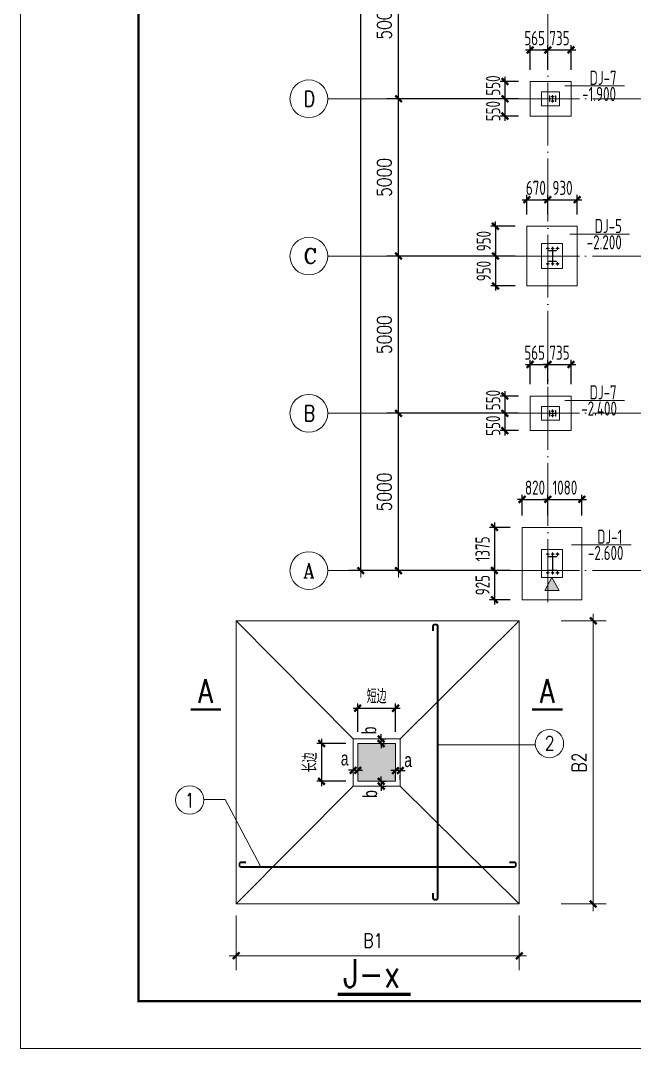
# Model space of a CAD drawing. Header units: millimetres. Extents: x 19781 to 898973, y -947928 to -267362.
# Drawn here: x 19977 to 39493, y -384690 to -352009 of the extents above; entities that cross this region are included whole.
import ezdxf
from ezdxf.enums import TextEntityAlignment as Align

# ---------------------------------------------------------------- set-up
doc = ezdxf.new("R2010")
doc.units = ezdxf.units.MM
doc.header["$LTSCALE"] = 100
doc.header["$PDSIZE"] = -5
doc.linetypes.add('CENTERX2', pattern=[101.599999, 63.5, -12.7, 12.7, -12.7])
doc.linetypes.add('DOTE', pattern=[2.42, 2, -0.2, 0.02, -0.2])
doc.layers.get('0').update_dxf_attribs({"lineweight": 18})
doc.layers.get('Defpoints').update_dxf_attribs({"lineweight": 18})
for name, color, linetype, lineweight in [('10', 7, 'Continuous', 18), ('1000', 2, 'Continuous', 18), ('11000', 4, 'Continuous', 18), ('52', 2, 'Continuous', 18), ('AXIS', 3, 'Continuous', 18), ('AXIS_TEXT', 7, 'Continuous', 18), ('BORDER', 7, 'Continuous', 18), ('COLUMN', 9, 'Continuous', 18), ('DIM', 3, 'Continuous', 18), ('DOTE', 1, 'DOTE', 18), ('JC', 7, 'Continuous', 18), ('PUB_DIM', 3, 'Continuous', 18), ('PUB_HATCH', 8, 'Continuous', 18), ('PUB_TEXT', 7, 'Continuous', 18), ('数字', 3, 'Continuous', 20), ('轴线', 1, 'CENTERX2', 13), ('钢柱', 4, 'Continuous', 20)]:
    doc.layers.add(name, color=color, linetype=linetype, lineweight=lineweight)
doc.styles.add('_HZTXT', font='txt.shx', dxfattribs={"width": 0.7, "bigfont": 'hztxt.shx'})
doc.styles.add('_TCH_AXIS', font='complex.shx', dxfattribs={"bigfont": 'gbcbig.shx'})
doc.styles.add('COMPLEX', font='complex.shx', dxfattribs={"bigfont": 'gbcbig.shx'})
doc.styles.add('dim_font', font='simplex.shx', dxfattribs={"width": 0.8, "bigfont": 'gbcbig.shx'})
doc.styles.add('TSSD_REIN', font='tssdeng.shx', dxfattribs={"width": 0.7, "bigfont": 'hztxt.shx'})
doc.dimstyles.new('DIMN150', dxfattribs={"dimscale": 1.5, "dimtxt": 300, "dimasz": 1, "dimexe": 250, "dimexo": 300, "dimgap": 150, "dimtad": 1, "dimdec": 0, "dimzin": 0, "dimdsep": 46, "dimtxsty": 'dim_font', "dimblk": '_CAXARROW', "dimcen": 0.09, "dimdle": 2, "dimclrt": 7, "dimadec": 0, "dimazin": 0, "dimtfac": 1, "dimtdec": 0, "dimtix": 1, "dimtmove": 2, "dimatfit": 3, "dimfxl": 1, "dimtolj": 1, "dimtzin": 0, "dimarcsym": 0})
doc.dimstyles.new('TSSD_100_100', dxfattribs={"dimtxt": 300, "dimasz": 100, "dimexe": 100, "dimexo": 250, "dimgap": 100, "dimtad": 1, "dimdec": 0, "dimzin": 0, "dimdsep": 46, "dimtxsty": 'TSSD_REIN', "dimblk": 'ARCHTICK', "dimcen": 0, "dimdle": 100, "dimclrt": 7, "dimadec": 0, "dimazin": 0, "dimtfac": 1, "dimtdec": 0, "dimtix": 1, "dimtmove": 2, "dimatfit": 3, "dimfxl": 1, "dimtolj": 1, "dimtzin": 0, "dimarcsym": 0})
pattern_1 = [(45, (0, 0), (-7.0710678, 7.0710678), []), (45, (0, 2.5), (-7.0710678, 7.0710678), [])]
pattern_2 = [(315, (0, 0), (7.0710678, 7.0710678), []), (315, (0, -2.5), (7.0710678, 7.0710678), [])]

# ---------------------------------------------------------------- blocks, each defined once
blk = doc.blocks.new('_AXISO')
blk.add_circle((0, 0), 0.5)
at = {"layer": 'AXIS_TEXT', "style": 'COMPLEX', "width": 1.04167}
blk.add_attdef('A', (-0.25, -0.28), '', height=0.56, dxfattribs=at)
blk = doc.blocks.new('_DIMX')
blk.add_line((-150, 0), (150, 0))
blk.add_lwpolyline([(-70, -70, 50, 50, 0), (70, 70, 50, 50, 0)], format="xyseb")
blk = doc.blocks.new('*X1424')
at = {"layer": 'AXIS', "color": 0, "lineweight": -2, "transparency": 16777216}
for p, q in [((34992, -329497), (30417, -329497)), ((30792, -369495), (30792, -329498)), ((34992, -369497), (30417, -369497))]:
    blk.add_line(p, q, dxfattribs=at)
at = {"layer": 'AXIS', "color": 0, "lineweight": -2, "transparency": 16777216, "xscale": 1.5, "yscale": 1.5, "zscale": 1.5}
for p, rotation in [((30792, -329497), 90), ((30792, -369497), 270)]:
    blk.add_blockref('_DIMX', p, dxfattribs=dict(at, rotation=rotation))
at = {"layer": 'AXIS', "color": 7, "transparency": 16777216, "insert": (30342, -349497), "char_height": 450, "width": 4834.29, "attachment_point": 5, "rotation": 90, "style": 'dim_font'}
blk.add_mtext('40000', dxfattribs=at)
blk = doc.blocks.new('_CAXARROW')
blk.add_hatch(color=0).paths.add_polyline_path([(0, 0), (-1, 0.125), (-1, -0.125)], flags=0)
blk = doc.blocks.new('*X1429')
at = {"layer": 'AXIS', "color": 0, "lineweight": -2, "transparency": 16777216}
for p, q in [((35292, -349497), (31617, -349497)), ((31992, -354495), (31992, -349498)), ((35292, -354497), (31617, -354497))]:
    blk.add_line(p, q, dxfattribs=at)
at = {"layer": 'AXIS', "color": 0, "lineweight": -2, "transparency": 16777216, "xscale": 1.5, "yscale": 1.5, "zscale": 1.5}
for p, rotation in [((31992, -349497), 90), ((31992, -354497), 270)]:
    blk.add_blockref('_DIMX', p, dxfattribs=dict(at, rotation=rotation))
at = {"layer": 'AXIS', "color": 7, "transparency": 16777216, "insert": (31542, -351997), "char_height": 450, "width": 3805.71, "attachment_point": 5, "rotation": 90, "style": 'dim_font'}
blk.add_mtext('5000', dxfattribs=at)
blk = doc.blocks.new('*X1430')
at = {"layer": 'AXIS', "color": 0, "lineweight": -2, "transparency": 16777216}
for p, q in [((35292, -354497), (31617, -354497)), ((31992, -359495), (31992, -354498)), ((35292, -359497), (31617, -359497))]:
    blk.add_line(p, q, dxfattribs=at)
at = {"layer": 'AXIS', "color": 0, "lineweight": -2, "transparency": 16777216, "xscale": 1.5, "yscale": 1.5, "zscale": 1.5}
for p, rotation in [((31992, -354497), 90), ((31992, -359497), 270)]:
    blk.add_blockref('_DIMX', p, dxfattribs=dict(at, rotation=rotation))
at = {"layer": 'AXIS', "color": 7, "transparency": 16777216, "insert": (31542, -356997), "char_height": 450, "width": 3805.71, "attachment_point": 5, "rotation": 90, "style": 'dim_font'}
blk.add_mtext('5000', dxfattribs=at)
blk = doc.blocks.new('*X1431')
at = {"layer": 'AXIS', "color": 0, "lineweight": -2, "transparency": 16777216}
for p, q in [((35292, -359497), (31617, -359497)), ((31992, -364495), (31992, -359498)), ((35292, -364497), (31617, -364497))]:
    blk.add_line(p, q, dxfattribs=at)
at = {"layer": 'AXIS', "color": 0, "lineweight": -2, "transparency": 16777216, "xscale": 1.5, "yscale": 1.5, "zscale": 1.5}
for p, rotation in [((31992, -359497), 90), ((31992, -364497), 270)]:
    blk.add_blockref('_DIMX', p, dxfattribs=dict(at, rotation=rotation))
at = {"layer": 'AXIS', "color": 7, "transparency": 16777216, "insert": (31542, -361997), "char_height": 450, "width": 3805.71, "attachment_point": 5, "rotation": 90, "style": 'dim_font'}
blk.add_mtext('5000', dxfattribs=at)
blk = doc.blocks.new('*X1432')
at = {"layer": 'AXIS', "color": 0, "lineweight": -2, "transparency": 16777216}
for p, q in [((35292, -364497), (31617, -364497)), ((31992, -369495), (31992, -364498)), ((35292, -369497), (31617, -369497))]:
    blk.add_line(p, q, dxfattribs=at)
at = {"layer": 'AXIS', "color": 0, "lineweight": -2, "transparency": 16777216, "xscale": 1.5, "yscale": 1.5, "zscale": 1.5}
for p, rotation in [((31992, -364497), 90), ((31992, -369497), 270)]:
    blk.add_blockref('_DIMX', p, dxfattribs=dict(at, rotation=rotation))
at = {"layer": 'AXIS', "color": 7, "transparency": 16777216, "insert": (31542, -366997), "char_height": 450, "width": 3805.71, "attachment_point": 5, "rotation": 90, "style": 'dim_font'}
blk.add_mtext('5000', dxfattribs=at)
blk = doc.blocks.new('_ArchTick_0')
at = {"color": 0, "linetype": 'ByBlock'}
blk.add_lwpolyline([(-0.71, -0.71, 0.5, 0.5, 0), (0.71, 0.71, 0.5, 0.5, 0)], format="xyseb", dxfattribs=at)
blk = doc.blocks.new('*X1689')
at = {"layer": 'DIM', "color": 0, "lineweight": -2, "ltscale": 100, "transparency": 16777216}
for p, q in [((35040, -367972), (35040, -369647)), ((35547, -368122), (34890, -368122)), ((35547, -369497), (34890, -369497))]:
    blk.add_line(p, q, dxfattribs=at)
at = {"layer": 'DIM', "color": 0, "lineweight": -2, "ltscale": 100, "transparency": 16777216, "xscale": 150, "yscale": 150, "zscale": 150}
for p, rotation in [((35040, -368122), 90), ((35040, -369497), 270)]:
    blk.add_blockref('_ArchTick_0', p, dxfattribs=dict(at, rotation=rotation))
at = {"layer": 'DIM', "color": 7, "ltscale": 100, "transparency": 16777216, "insert": (34665, -368809), "char_height": 450, "width": 3195, "attachment_point": 5, "rotation": 90, "style": 'TSSD_REIN'}
blk.add_mtext('1375', dxfattribs=at)
blk = doc.blocks.new('_ARCHTICK')
at = {"color": 0, "linetype": 'ByBlock', "const_width": 0.5}
blk.add_lwpolyline([(-0.5, -0.5), (0.5, 0.5)], dxfattribs=at)
blk = doc.blocks.new('*X1690')
at = {"layer": 'DIM', "color": 0, "lineweight": -2, "ltscale": 100, "transparency": 16777216}
for p, q in [((35922, -367234), (35772, -367234)), ((35922, -367747), (35922, -367084)), ((35922, -367234), (36742, -367234)), ((36742, -367747), (36742, -367084)), ((36742, -367234), (36892, -367234))]:
    blk.add_line(p, q, dxfattribs=at)
at = {"layer": 'DIM', "color": 0, "lineweight": -2, "ltscale": 100, "transparency": 16777216, "xscale": 150, "yscale": 150, "zscale": 150}
blk.add_blockref('_ArchTick_0', (35922, -367234), dxfattribs=at)
at = {"layer": 'DIM', "color": 0, "lineweight": -2, "ltscale": 100, "transparency": 16777216, "xscale": 150, "yscale": 150, "zscale": 150, "rotation": 180}
blk.add_blockref('_ArchTick_0', (36742, -367234), dxfattribs=at)
at = {"layer": 'DIM', "color": 7, "ltscale": 100, "transparency": 16777216, "insert": (36332, -366859), "char_height": 450, "width": 2430, "attachment_point": 5, "style": 'TSSD_REIN'}
blk.add_mtext('820', dxfattribs=at)
blk = doc.blocks.new('*X1695')
at = {"layer": 'DIM', "color": 0, "lineweight": -2, "ltscale": 100, "transparency": 16777216}
for p, q in [((35547, -369497), (34890, -369497)), ((35040, -369497), (35040, -369347)), ((35040, -369497), (35040, -370422)), ((35547, -370422), (34890, -370422)), ((35040, -370422), (35040, -370572))]:
    blk.add_line(p, q, dxfattribs=at)
at = {"layer": 'DIM', "color": 0, "lineweight": -2, "ltscale": 100, "transparency": 16777216, "xscale": 150, "yscale": 150, "zscale": 150}
for p, rotation in [((35040, -369497), 270), ((35040, -370422), 90)]:
    blk.add_blockref('_ArchTick_0', p, dxfattribs=dict(at, rotation=rotation))
at = {"layer": 'DIM', "color": 7, "ltscale": 100, "transparency": 16777216, "insert": (34665, -369959), "char_height": 450, "width": 2430, "attachment_point": 5, "rotation": 90, "style": 'TSSD_REIN'}
blk.add_mtext('925', dxfattribs=at)
blk = doc.blocks.new('*X1696')
at = {"layer": 'DIM', "color": 0, "lineweight": -2, "ltscale": 100, "transparency": 16777216}
for p, q in [((36742, -367234), (36592, -367234)), ((36742, -367747), (36742, -367084)), ((36742, -367234), (37822, -367234)), ((37822, -367747), (37822, -367084)), ((37822, -367234), (37972, -367234))]:
    blk.add_line(p, q, dxfattribs=at)
at = {"layer": 'DIM', "color": 0, "lineweight": -2, "ltscale": 100, "transparency": 16777216, "xscale": 150, "yscale": 150, "zscale": 150}
blk.add_blockref('_ArchTick_0', (36742, -367234), dxfattribs=at)
at = {"layer": 'DIM', "color": 0, "lineweight": -2, "ltscale": 100, "transparency": 16777216, "xscale": 150, "yscale": 150, "zscale": 150, "rotation": 180}
blk.add_blockref('_ArchTick_0', (37822, -367234), dxfattribs=at)
at = {"layer": 'DIM', "color": 7, "ltscale": 100, "transparency": 16777216, "insert": (37282, -366859), "char_height": 450, "width": 3195, "attachment_point": 5, "style": 'TSSD_REIN'}
blk.add_mtext('1080', dxfattribs=at)
blk = doc.blocks.new('*X1701')
at = {"layer": 'DIM', "color": 0, "lineweight": -2, "ltscale": 100, "transparency": 16777216}
for p, q in [((35075, -358547), (35075, -358397)), ((35697, -358547), (34925, -358547)), ((35075, -358547), (35075, -359497)), ((35697, -359497), (34925, -359497)), ((35075, -359497), (35075, -359647))]:
    blk.add_line(p, q, dxfattribs=at)
at = {"layer": 'DIM', "color": 0, "lineweight": -2, "ltscale": 100, "transparency": 16777216, "xscale": 150, "yscale": 150, "zscale": 150}
for p, rotation in [((35075, -358547), 270), ((35075, -359497), 90)]:
    blk.add_blockref('_ArchTick_0', p, dxfattribs=dict(at, rotation=rotation))
at = {"layer": 'DIM', "color": 7, "ltscale": 100, "transparency": 16777216, "insert": (34700, -359022), "char_height": 450, "width": 2430, "attachment_point": 5, "rotation": 90, "style": 'TSSD_REIN'}
blk.add_mtext('950', dxfattribs=at)
blk = doc.blocks.new('*X1702')
at = {"layer": 'DIM', "color": 0, "lineweight": -2, "ltscale": 100, "transparency": 16777216}
for p, q in [((36742, -357704), (36592, -357704)), ((36742, -358172), (36742, -357554)), ((36742, -357704), (37672, -357704)), ((37672, -358172), (37672, -357554)), ((37672, -357704), (37822, -357704))]:
    blk.add_line(p, q, dxfattribs=at)
at = {"layer": 'DIM', "color": 0, "lineweight": -2, "ltscale": 100, "transparency": 16777216, "xscale": 150, "yscale": 150, "zscale": 150}
blk.add_blockref('_ArchTick_0', (36742, -357704), dxfattribs=at)
at = {"layer": 'DIM', "color": 0, "lineweight": -2, "ltscale": 100, "transparency": 16777216, "xscale": 150, "yscale": 150, "zscale": 150, "rotation": 180}
blk.add_blockref('_ArchTick_0', (37672, -357704), dxfattribs=at)
at = {"layer": 'DIM', "color": 7, "ltscale": 100, "transparency": 16777216, "insert": (37207, -357329), "char_height": 450, "width": 2430, "attachment_point": 5, "style": 'TSSD_REIN'}
blk.add_mtext('930', dxfattribs=at)
blk = doc.blocks.new('*X1703')
at = {"layer": 'DIM', "color": 0, "lineweight": -2, "ltscale": 100, "transparency": 16777216}
for p, q in [((35922, -357704), (36892, -357704)), ((36072, -358172), (36072, -357554)), ((36742, -358172), (36742, -357554))]:
    blk.add_line(p, q, dxfattribs=at)
at = {"layer": 'DIM', "color": 0, "lineweight": -2, "ltscale": 100, "transparency": 16777216, "xscale": 150, "yscale": 150, "zscale": 150, "rotation": 180}
blk.add_blockref('_ArchTick_0', (36072, -357704), dxfattribs=at)
at = {"layer": 'DIM', "color": 0, "lineweight": -2, "ltscale": 100, "transparency": 16777216, "xscale": 150, "yscale": 150, "zscale": 150}
blk.add_blockref('_ArchTick_0', (36742, -357704), dxfattribs=at)
at = {"layer": 'DIM', "color": 7, "ltscale": 100, "transparency": 16777216, "insert": (36360, -357329), "char_height": 450, "width": 2385, "attachment_point": 5, "style": 'TSSD_REIN'}
blk.add_mtext('670', dxfattribs=at)
blk = doc.blocks.new('*X1704')
at = {"layer": 'DIM', "color": 0, "lineweight": -2, "ltscale": 100, "transparency": 16777216}
for p, q in [((35697, -359497), (34925, -359497)), ((35075, -359497), (35075, -359347)), ((35075, -359497), (35075, -360447)), ((35697, -360447), (34925, -360447)), ((35075, -360447), (35075, -360597))]:
    blk.add_line(p, q, dxfattribs=at)
at = {"layer": 'DIM', "color": 0, "lineweight": -2, "ltscale": 100, "transparency": 16777216, "xscale": 150, "yscale": 150, "zscale": 150}
for p, rotation in [((35075, -359497), 270), ((35075, -360447), 90)]:
    blk.add_blockref('_ArchTick_0', p, dxfattribs=dict(at, rotation=rotation))
at = {"layer": 'DIM', "color": 7, "ltscale": 100, "transparency": 16777216, "insert": (34700, -359972), "char_height": 450, "width": 2430, "attachment_point": 5, "rotation": 90, "style": 'TSSD_REIN'}
blk.add_mtext('950', dxfattribs=at)
blk = doc.blocks.new('*X1709')
at = {"layer": 'DIM', "color": 0, "lineweight": -2, "ltscale": 100, "transparency": 16777216}
for p, q in [((35802, -363947), (35225, -363947)), ((35375, -363797), (35375, -364647)), ((35802, -364497), (35225, -364497))]:
    blk.add_line(p, q, dxfattribs=at)
at = {"layer": 'DIM', "color": 0, "lineweight": -2, "ltscale": 100, "transparency": 16777216, "xscale": 150, "yscale": 150, "zscale": 150}
for p, rotation in [((35375, -363947), 90), ((35375, -364497), 270)]:
    blk.add_blockref('_ArchTick_0', p, dxfattribs=dict(at, rotation=rotation))
at = {"layer": 'DIM', "color": 7, "ltscale": 100, "transparency": 16777216, "insert": (35000, -364075), "char_height": 450, "width": 2430, "attachment_point": 5, "rotation": 90, "style": 'TSSD_REIN'}
blk.add_mtext('550', dxfattribs=at)
blk = doc.blocks.new('*X1710')
at = {"layer": 'DIM', "color": 0, "lineweight": -2, "ltscale": 100, "transparency": 16777216}
for p, q in [((36027, -362944), (36892, -362944)), ((36177, -363572), (36177, -362794)), ((36742, -363572), (36742, -362794))]:
    blk.add_line(p, q, dxfattribs=at)
at = {"layer": 'DIM', "color": 0, "lineweight": -2, "ltscale": 100, "transparency": 16777216, "xscale": 150, "yscale": 150, "zscale": 150, "rotation": 180}
blk.add_blockref('_ArchTick_0', (36177, -362944), dxfattribs=at)
at = {"layer": 'DIM', "color": 0, "lineweight": -2, "ltscale": 100, "transparency": 16777216, "xscale": 150, "yscale": 150, "zscale": 150}
blk.add_blockref('_ArchTick_0', (36742, -362944), dxfattribs=at)
at = {"layer": 'DIM', "color": 7, "ltscale": 100, "transparency": 16777216, "insert": (36320, -362569), "char_height": 450, "width": 2430, "attachment_point": 5, "style": 'TSSD_REIN'}
blk.add_mtext('565', dxfattribs=at)
blk = doc.blocks.new('*X1711')
at = {"layer": 'DIM', "color": 0, "lineweight": -2, "ltscale": 100, "transparency": 16777216}
for p, q in [((35375, -364347), (35375, -365197)), ((35802, -364497), (35225, -364497)), ((35802, -365047), (35225, -365047))]:
    blk.add_line(p, q, dxfattribs=at)
at = {"layer": 'DIM', "color": 0, "lineweight": -2, "ltscale": 100, "transparency": 16777216, "xscale": 150, "yscale": 150, "zscale": 150}
for p, rotation in [((35375, -364497), 90), ((35375, -365047), 270)]:
    blk.add_blockref('_ArchTick_0', p, dxfattribs=dict(at, rotation=rotation))
at = {"layer": 'DIM', "color": 7, "ltscale": 100, "transparency": 16777216, "insert": (35000, -364889), "char_height": 450, "width": 2430, "attachment_point": 5, "rotation": 90, "style": 'TSSD_REIN'}
blk.add_mtext('550', dxfattribs=at)
blk = doc.blocks.new('*X1712')
at = {"layer": 'DIM', "color": 0, "lineweight": -2, "ltscale": 100, "transparency": 16777216}
for p, q in [((36742, -362944), (36592, -362944)), ((36742, -363572), (36742, -362794)), ((36742, -362944), (37477, -362944)), ((37477, -363572), (37477, -362794)), ((37477, -362944), (37627, -362944))]:
    blk.add_line(p, q, dxfattribs=at)
at = {"layer": 'DIM', "color": 0, "lineweight": -2, "ltscale": 100, "transparency": 16777216, "xscale": 150, "yscale": 150, "zscale": 150}
blk.add_blockref('_ArchTick_0', (36742, -362944), dxfattribs=at)
at = {"layer": 'DIM', "color": 0, "lineweight": -2, "ltscale": 100, "transparency": 16777216, "xscale": 150, "yscale": 150, "zscale": 150, "rotation": 180}
blk.add_blockref('_ArchTick_0', (37477, -362944), dxfattribs=at)
at = {"layer": 'DIM', "color": 7, "ltscale": 100, "transparency": 16777216, "insert": (37110, -362569), "char_height": 450, "width": 2430, "attachment_point": 5, "style": 'TSSD_REIN'}
blk.add_mtext('735', dxfattribs=at)
blk = doc.blocks.new('*X1737')
at = {"layer": 'DIM', "color": 0, "lineweight": -2, "ltscale": 100, "transparency": 16777216}
for p, q in [((35375, -353797), (35375, -354647)), ((35802, -353947), (35225, -353947)), ((35802, -354497), (35225, -354497))]:
    blk.add_line(p, q, dxfattribs=at)
at = {"layer": 'DIM', "color": 0, "lineweight": -2, "ltscale": 100, "transparency": 16777216, "xscale": 150, "yscale": 150, "zscale": 150}
for p, rotation in [((35375, -353947), 90), ((35375, -354497), 270)]:
    blk.add_blockref('_ArchTick_0', p, dxfattribs=dict(at, rotation=rotation))
at = {"layer": 'DIM', "color": 7, "ltscale": 100, "transparency": 16777216, "insert": (35000, -354075), "char_height": 450, "width": 2430, "attachment_point": 5, "rotation": 90, "style": 'TSSD_REIN'}
blk.add_mtext('550', dxfattribs=at)
blk = doc.blocks.new('*X1738')
at = {"layer": 'DIM', "color": 0, "lineweight": -2, "ltscale": 100, "transparency": 16777216}
for p, q in [((36027, -352944), (36892, -352944)), ((36177, -353572), (36177, -352794)), ((36742, -353572), (36742, -352794))]:
    blk.add_line(p, q, dxfattribs=at)
at = {"layer": 'DIM', "color": 0, "lineweight": -2, "ltscale": 100, "transparency": 16777216, "xscale": 150, "yscale": 150, "zscale": 150, "rotation": 180}
blk.add_blockref('_ArchTick_0', (36177, -352944), dxfattribs=at)
at = {"layer": 'DIM', "color": 0, "lineweight": -2, "ltscale": 100, "transparency": 16777216, "xscale": 150, "yscale": 150, "zscale": 150}
blk.add_blockref('_ArchTick_0', (36742, -352944), dxfattribs=at)
at = {"layer": 'DIM', "color": 7, "ltscale": 100, "transparency": 16777216, "insert": (36320, -352569), "char_height": 450, "width": 2430, "attachment_point": 5, "style": 'TSSD_REIN'}
blk.add_mtext('565', dxfattribs=at)
blk = doc.blocks.new('*X1739')
at = {"layer": 'DIM', "color": 0, "lineweight": -2, "ltscale": 100, "transparency": 16777216}
for p, q in [((35802, -354497), (35225, -354497)), ((35375, -354347), (35375, -355197)), ((35802, -355047), (35225, -355047))]:
    blk.add_line(p, q, dxfattribs=at)
at = {"layer": 'DIM', "color": 0, "lineweight": -2, "ltscale": 100, "transparency": 16777216, "xscale": 150, "yscale": 150, "zscale": 150}
for p, rotation in [((35375, -354497), 90), ((35375, -355047), 270)]:
    blk.add_blockref('_ArchTick_0', p, dxfattribs=dict(at, rotation=rotation))
at = {"layer": 'DIM', "color": 7, "ltscale": 100, "transparency": 16777216, "insert": (35000, -354889), "char_height": 450, "width": 2430, "attachment_point": 5, "rotation": 90, "style": 'TSSD_REIN'}
blk.add_mtext('550', dxfattribs=at)
blk = doc.blocks.new('*X1740')
at = {"layer": 'DIM', "color": 0, "lineweight": -2, "ltscale": 100, "transparency": 16777216}
for p, q in [((36742, -352944), (36592, -352944)), ((36742, -353572), (36742, -352794)), ((36742, -352944), (37477, -352944)), ((37477, -353572), (37477, -352794)), ((37477, -352944), (37627, -352944))]:
    blk.add_line(p, q, dxfattribs=at)
at = {"layer": 'DIM', "color": 0, "lineweight": -2, "ltscale": 100, "transparency": 16777216, "xscale": 150, "yscale": 150, "zscale": 150}
blk.add_blockref('_ArchTick_0', (36742, -352944), dxfattribs=at)
at = {"layer": 'DIM', "color": 0, "lineweight": -2, "ltscale": 100, "transparency": 16777216, "xscale": 150, "yscale": 150, "zscale": 150, "rotation": 180}
blk.add_blockref('_ArchTick_0', (37477, -352944), dxfattribs=at)
at = {"layer": 'DIM', "color": 7, "ltscale": 100, "transparency": 16777216, "insert": (37110, -352569), "char_height": 450, "width": 2430, "attachment_point": 5, "style": 'TSSD_REIN'}
blk.add_mtext('735', dxfattribs=at)
blk = doc.blocks.new('*X1761')
at = {"layer": 'DIM', "color": 0, "lineweight": -2, "ltscale": 100, "transparency": 16777216}
for p, q in [((29548, -374847), (29548, -376347)), ((30322, -374997), (29398, -374997)), ((30322, -376197), (29398, -376197))]:
    blk.add_line(p, q, dxfattribs=at)
at = {"layer": 'DIM', "color": 0, "lineweight": -2, "ltscale": 100, "transparency": 16777216, "xscale": 150, "yscale": 150, "zscale": 150}
for p, rotation in [((29548, -374997), 90), ((29548, -376197), 270)]:
    blk.add_blockref('_ArchTick_0', p, dxfattribs=dict(at, rotation=rotation))
at = {"layer": 'DIM', "color": 7, "ltscale": 100, "transparency": 16777216, "insert": (29173, -375597), "char_height": 450, "width": 1350, "attachment_point": 5, "rotation": 90, "style": 'TSSD_REIN'}
blk.add_mtext('长边', dxfattribs=at)
blk = doc.blocks.new('*X1762')
at = {"layer": 'DIM', "color": 0, "lineweight": -2, "ltscale": 100, "transparency": 16777216}
for p, q in [((30547, -373872), (32047, -373872)), ((30697, -374622), (30697, -373722)), ((31897, -374622), (31897, -373722))]:
    blk.add_line(p, q, dxfattribs=at)
at = {"layer": 'DIM', "color": 0, "lineweight": -2, "ltscale": 100, "transparency": 16777216, "xscale": 150, "yscale": 150, "zscale": 150, "rotation": 180}
blk.add_blockref('_ArchTick_0', (30697, -373872), dxfattribs=at)
at = {"layer": 'DIM', "color": 0, "lineweight": -2, "ltscale": 100, "transparency": 16777216, "xscale": 150, "yscale": 150, "zscale": 150}
blk.add_blockref('_ArchTick_0', (31897, -373872), dxfattribs=at)
at = {"layer": 'DIM', "color": 7, "ltscale": 100, "transparency": 16777216, "insert": (31297, -373497), "char_height": 450, "width": 1350, "attachment_point": 5, "style": 'TSSD_REIN'}
blk.add_mtext('短边', dxfattribs=at)
blk = doc.blocks.new('_FZH')
at = {"layer": 'PUB_HATCH'}
blk.add_hatch(color=256, dxfattribs=at).paths.add_polyline_path([(-0.5, -0.5), (0.5, -0.5), (0.5, 0.5), (-0.5, 0.5)], flags=0)
blk.add_lwpolyline([(-0.5, -0.5), (0.5, -0.5), (0.5, 0.5), (-0.5, 0.5)], close=True)
blk = doc.blocks.new('*X1764')
at = {"layer": 'DIM', "color": 0, "lineweight": -2, "ltscale": 100, "transparency": 16777216}
for p, q in [((30550, -375846), (30400, -375846)), ((30550, -375846), (30697, -375846)), ((30550, -375975), (30550, -375996)), ((30697, -375846), (30847, -375846)), ((30697, -375972), (30697, -375996))]:
    blk.add_line(p, q, dxfattribs=at)
at = {"layer": 'DIM', "color": 0, "lineweight": -2, "ltscale": 100, "transparency": 16777216, "xscale": 150, "yscale": 150, "zscale": 150}
blk.add_blockref('_ArchTick_0', (30550, -375846), dxfattribs=at)
at = {"layer": 'DIM', "color": 0, "lineweight": -2, "ltscale": 100, "transparency": 16777216, "xscale": 150, "yscale": 150, "zscale": 150, "rotation": 180}
blk.add_blockref('_ArchTick_0', (30697, -375846), dxfattribs=at)
at = {"layer": 'DIM', "color": 7, "ltscale": 100, "transparency": 16777216, "insert": (30281, -375471), "char_height": 450, "width": 630.31, "attachment_point": 5, "style": 'TSSD_REIN'}
blk.add_mtext('{\\farial|b0|i0|c0|p253;a}', dxfattribs=at)
blk = doc.blocks.new('*X1765')
at = {"layer": 'DIM', "color": 0, "lineweight": -2, "ltscale": 100, "transparency": 16777216}
for p, q in [((31897, -375856), (31747, -375856)), ((32050, -375856), (31897, -375856)), ((31897, -376137), (31897, -376006)), ((32050, -375856), (32200, -375856)), ((32050, -376137), (32050, -376006))]:
    blk.add_line(p, q, dxfattribs=at)
at = {"layer": 'DIM', "color": 0, "lineweight": -2, "ltscale": 100, "transparency": 16777216, "xscale": 150, "yscale": 150, "zscale": 150}
blk.add_blockref('_ArchTick_0', (31897, -375856), dxfattribs=at)
at = {"layer": 'DIM', "color": 0, "lineweight": -2, "ltscale": 100, "transparency": 16777216, "xscale": 150, "yscale": 150, "zscale": 150, "rotation": 180}
blk.add_blockref('_ArchTick_0', (32050, -375856), dxfattribs=at)
at = {"layer": 'DIM', "color": 7, "ltscale": 100, "transparency": 16777216, "insert": (32298, -375522), "char_height": 450, "width": 630.31, "attachment_point": 5, "style": 'TSSD_REIN'}
blk.add_mtext('{\\farial|b0|i0|c0|p253;a}', dxfattribs=at)
blk = doc.blocks.new('*X1766')
at = {"layer": 'DIM', "color": 0, "lineweight": -2, "ltscale": 100, "transparency": 16777216}
for p, q in [((31421, -374850), (31590, -374850)), ((31440, -374850), (31440, -374700)), ((31440, -374997), (31440, -374850)), ((31421, -374997), (31590, -374997)), ((31440, -374997), (31440, -375147))]:
    blk.add_line(p, q, dxfattribs=at)
at = {"layer": 'DIM', "color": 0, "lineweight": -2, "ltscale": 100, "transparency": 16777216, "xscale": 150, "yscale": 150, "zscale": 150}
for p, rotation in [((31440, -374850), 270), ((31440, -374997), 90)]:
    blk.add_blockref('_ArchTick_0', p, dxfattribs=dict(at, rotation=rotation))
at = {"layer": 'DIM', "color": 7, "ltscale": 100, "transparency": 16777216, "insert": (31061, -374579), "char_height": 450, "width": 593.46, "attachment_point": 5, "rotation": 90, "style": 'TSSD_REIN'}
blk.add_mtext('{\\farial|b0|i0|c0|p253;b}', dxfattribs=at)
blk = doc.blocks.new('*X1767')
at = {"layer": 'DIM', "color": 0, "lineweight": -2, "ltscale": 100, "transparency": 16777216}
for p, q in [((31442, -376197), (31442, -376047)), ((31442, -376197), (31442, -376350)), ((31442, -376350), (31442, -376500)), ((31501, -376197), (31592, -376197)), ((31501, -376350), (31592, -376350))]:
    blk.add_line(p, q, dxfattribs=at)
at = {"layer": 'DIM', "color": 0, "lineweight": -2, "ltscale": 100, "transparency": 16777216, "xscale": 150, "yscale": 150, "zscale": 150}
for p, rotation in [((31442, -376197), 270), ((31442, -376350), 90)]:
    blk.add_blockref('_ArchTick_0', p, dxfattribs=dict(at, rotation=rotation))
at = {"layer": 'DIM', "color": 7, "ltscale": 100, "transparency": 16777216, "insert": (31090, -376601), "char_height": 450, "width": 593.46, "attachment_point": 5, "rotation": 90, "style": 'TSSD_REIN'}
blk.add_mtext('{\\farial|b0|i0|c0|p253;b}', dxfattribs=at)

msp = doc.modelspace()

# ---------------------------------------------------------------- hatches: boundary and pattern name
h = msp.add_hatch(color=256)
edge = h.paths.add_edge_path(flags=0)
edge.add_arc((36892.21, -354427), 26, 0, 360)
h = msp.add_hatch(color=256)
edge = h.paths.add_edge_path(flags=0)
edge.add_arc((36892.21, -354567), 26, 0, 360)
h = msp.add_hatch(color=256)
edge = h.paths.add_edge_path(flags=0)
edge.add_arc((36737.21, -359252), 26, 0, 360)
h = msp.add_hatch(color=256)
edge = h.paths.add_edge_path(flags=0)
edge.add_arc((36892.21, -359252), 26, 0, 360)
h = msp.add_hatch(color=256)
edge = h.paths.add_edge_path(flags=0)
edge.add_arc((37047.21, -359252), 26, 0, 360)
h = msp.add_hatch(color=256)
edge = h.paths.add_edge_path(flags=0)
edge.add_arc((36737.21, -359742), 26, 0, 360)
h = msp.add_hatch(color=256)
edge = h.paths.add_edge_path(flags=0)
edge.add_arc((36892.21, -359742), 26, 0, 360)
h = msp.add_hatch(color=256)
edge = h.paths.add_edge_path(flags=0)
edge.add_arc((37047.21, -359742), 26, 0, 360)
h = msp.add_hatch(color=256)
edge = h.paths.add_edge_path(flags=0)
edge.add_arc((36892.21, -364427), 26, 0, 360)
h = msp.add_hatch(color=256)
edge = h.paths.add_edge_path(flags=0)
edge.add_arc((36892.21, -364567), 26, 0, 360)
h = msp.add_hatch(color=256)
edge = h.paths.add_edge_path(flags=0)
edge.add_arc((36737.21, -368977), 26, 0, 360)
h = msp.add_hatch(color=256)
edge = h.paths.add_edge_path(flags=0)
edge.add_arc((36892.21, -368977), 26, 0, 360)
h = msp.add_hatch(color=256)
edge = h.paths.add_edge_path(flags=0)
edge.add_arc((37047.21, -368977), 26, 0, 360)
h = msp.add_hatch(color=256)
edge = h.paths.add_edge_path(flags=0)
edge.add_arc((36737.21, -369567), 26, 0, 360)
h = msp.add_hatch(color=256)
edge = h.paths.add_edge_path(flags=0)
edge.add_arc((36892.21, -369567), 26, 0, 360)
h = msp.add_hatch(color=256)
edge = h.paths.add_edge_path(flags=0)
edge.add_arc((37047.21, -369567), 26, 0, 360)
at = {"layer": '10', "ltscale": 100}
h = msp.add_hatch(dxfattribs=at)
h.set_pattern_fill('金属', color=256, style=0, pattern_type=0)
h.set_pattern_definition(pattern_1)
h.paths.add_polyline_path([(36984.21, -354500), (36984.21, -354587), (36992.21, -354587), (36992.21, -354407), (36984.21, -354407), (36984.21, -354494), (36800.21, -354494), (36800.21, -354407), (36792.21, -354407), (36792.21, -354587), (36800.21, -354587), (36800.21, -354500)], flags=0)
h = msp.add_hatch(dxfattribs=at)
h.set_pattern_fill('金属', color=256, style=0, pattern_type=0)
h.set_pattern_definition(pattern_2)
h.paths.add_polyline_path([(36896.21, -359662), (37017.21, -359662), (37017.21, -359672), (36767.21, -359672), (36767.21, -359662), (36888.21, -359662), (36888.21, -359332), (36767.21, -359332), (36767.21, -359322), (37017.21, -359322), (37017.21, -359332), (36896.21, -359332)], flags=0)
h = msp.add_hatch(dxfattribs=at)
h.set_pattern_fill('金属', color=256, style=0, pattern_type=0)
h.set_pattern_definition(pattern_1)
h.paths.add_polyline_path([(36984.21, -364500), (36984.21, -364587), (36992.21, -364587), (36992.21, -364407), (36984.21, -364407), (36984.21, -364494), (36800.21, -364494), (36800.21, -364407), (36792.21, -364407), (36792.21, -364587), (36800.21, -364587), (36800.21, -364500)], flags=0)
h = msp.add_hatch(dxfattribs=at)
h.set_pattern_fill('金属', color=256, style=0, pattern_type=0)
h.set_pattern_definition(pattern_2)
h.paths.add_polyline_path([(36896.21, -369485), (37022.21, -369485), (37022.21, -369497), (36762.21, -369497), (36762.21, -369485), (36888.21, -369485), (36888.21, -369059), (36762.21, -369059), (36762.21, -369047), (37022.21, -369047), (37022.21, -369059), (36896.21, -369059)], flags=0)
at = {"layer": '52', "ltscale": 100}
msp.add_hatch(color=256, dxfattribs=at).paths.add_polyline_path([(37098.32, -370132.83), (36646.09, -370132.83), (36872.21, -369717)], flags=0)

# ---------------------------------------------------------------- linework, layer by layer
for p, q in [((30550.12, -374850.18), (26831.74, -371097.68)), ((26832.4, -371097.42), (26832.4, -380097.42)), ((26832.4, -371097.42), (35832.4, -371097.42)), ((32049.94, -374850.41), (35832.57, -371097.07)), ((35832.4, -371097.42), (35832.4, -380097.42)), ((37160.56, -371097.42), (38595.23, -371097.42)), ((30550.15, -374850.41), (30550.15, -376350.41)), ((30550.15, -374850.41), (32050.15, -374850.41)), ((32050.15, -374850.41), (32050.15, -376350.41)), ((33255.49, -375032.89), (36343.85, -375032.89)), ((26832.24, -380097.4), (30550.14, -376350.62)), ((30550.15, -376350.41), (32050.15, -376350.41)), ((32049.94, -376350.38), (35832.49, -380097.74)), ((26481.38, -376778.86), (25802.34, -376778.86)), ((27608.95, -378895.55), (26481.38, -376778.86)), ((26832.4, -380097.42), (35832.4, -380097.42)), ((37160.56, -380097.42), (38595.23, -380097.42)), ((26832.4, -380463.05), (26832.4, -382200.29)), ((35832.4, -380463.05), (35832.4, -382200.29))]:
    msp.add_line(p, q)
at = {"color": 0, "linetype": 'ByBlock'}
for p, q in [((38183.5, -371098.25), (38183.5, -380095.25)), ((35830.69, -381743.12), (26833.69, -381743.12))]:
    msp.add_line(p, q, dxfattribs=at)
for points in [[(33148.99, -371211.82, 60, 60, 0.41421356), (33088.99, -371271.82, 60, 60, 0)], [(33088.99, -371271.82, 60, 60, 0), (33088.99, -371421.82, 60, 60, 0)], [(33148.99, -371211.82, 60, 60, 0), (33178.99, -371211.82, 60, 60, 0)], [(33238.99, -371271.82, 60, 60, 0.41421356), (33178.99, -371211.82, 60, 60, 0)], [(33238.99, -371271.82, 60, 60, 0), (33238.99, -379902.84, 60, 60, 0)], [(26996.94, -378770.66, 60, 60, 0.41421356), (26936.94, -378830.66, 60, 60, 0)], [(26996.94, -378770.66, 60, 60, 0), (27146.94, -378770.66, 60, 60, 0)], [(35512.56, -378770.66, 60, 60, 0), (35662.56, -378770.66, 60, 60, 0)], [(35722.56, -378830.66, 60, 60, 0.41421356), (35662.56, -378770.66, 60, 60, 0)], [(26936.94, -378830.66, 60, 60, 0), (26936.94, -378860.66, 60, 60, 0)], [(26936.94, -378860.66, 60, 60, 0.41421356), (26996.94, -378920.66, 60, 60, 0)], [(26996.94, -378920.66, 60, 60, 0), (35662.56, -378920.66, 60, 60, 0)], [(35662.56, -378920.66, 60, 60, 0.41421356), (35722.56, -378860.66, 60, 60, 0)], [(35722.56, -378830.66, 60, 60, 0), (35722.56, -378860.66, 60, 60, 0)], [(33088.99, -379752.84, 60, 60, 0), (33088.99, -379902.84, 60, 60, 0)], [(33088.99, -379902.84, 60, 60, 0.41421356), (33148.99, -379962.84, 60, 60, 0)], [(33148.99, -379962.84, 60, 60, 0), (33178.99, -379962.84, 60, 60, 0)], [(33178.99, -379962.84, 60, 60, 0.41421356), (33238.99, -379902.84, 60, 60, 0)], [(30061.54, -382970.93, 108, 108, 0), (32380.01, -382970.93, 108, 108, 0)]]:
    msp.add_lwpolyline(points, format="xyseb")
for centre in [(36792.38, -374996.54), (25353.81, -376791.32)]:
    msp.add_circle(centre, 450)
at = {"layer": '1000', "ltscale": 100}
for points in [[(37112.21, -354717), (36542.21, -354717), (36542.21, -354277), (37112.21, -354277)], [(36542.21, -359102), (36542.21, -359892), (37202.21, -359892), (37202.21, -359102)], [(37112.21, -364717), (36542.21, -364717), (36542.21, -364277), (37112.21, -364277)], [(37202.21, -369717), (36542.21, -369717), (36542.21, -368827), (37202.21, -368827)]]:
    msp.add_lwpolyline(points, close=True, dxfattribs=at)
at = {"layer": '11000'}
for centre in [(36892.21, -354427), (36892.21, -354567), (36737.21, -359252), (36892.21, -359252), (37047.21, -359252), (36737.21, -359742), (36892.21, -359742), (37047.21, -359742), (36892.21, -364427), (36892.21, -364567), (36737.21, -368977), (36892.21, -368977), (37047.21, -368977), (36737.21, -369567), (36892.21, -369567), (37047.21, -369567)]:
    msp.add_circle(centre, 26, dxfattribs=at)
at = {"layer": '52', "ltscale": 100}
msp.add_lwpolyline([(37098.32, -370132.83), (36646.09, -370132.83), (36872.21, -369717)], close=True, dxfattribs=at)
at = {"layer": 'AXIS'}
for p, q in [((35742.21, -354497), (29742.21, -354497)), ((35742.21, -359497), (29742.21, -359497)), ((35742.21, -364497), (29742.21, -364497)), ((35742.21, -369497), (29742.21, -369497))]:
    msp.add_line(p, q, dxfattribs=at)
at = {"layer": 'BORDER'}
msp.add_lwpolyline([(19977, -384690.47), (19977, -321690.47), (153627, -321690.47), (153627, -384690.47)], close=True, dxfattribs=at)
msp.add_lwpolyline([(23727, -383190.47, 75, 75, 0), (23727, -323190.47, 75, 75, 0), (152127, -323190.47, 75, 75, 0), (152127, -383190.47, 75, 75, 0)], format="xyseb", close=True, dxfattribs=at)
at = {"layer": 'Defpoints', "color": 0, "linetype": 'ByBlock'}
for p in [(38183.5, -380096.75), (26832.19, -381743.12)]:
    msp.add_point(p, dxfattribs=at)
at = {"layer": 'DOTE', "linetype": 'DOTE', "ltscale": 10}
for p, q in [((36742.21, -370497), (36742.21, -328497)), ((35742.21, -354497), (135742.21, -354497)), ((35742.21, -359497), (135742.21, -359497)), ((35742.21, -364497), (135742.21, -364497)), ((35742.21, -369497), (135742.21, -369497))]:
    msp.add_line(p, q, dxfattribs=at)
at = {"layer": 'JC', "ltscale": 100}
for points in [[(37477.21, -353947), (36177.21, -353947), (36177.21, -355047), (37477.21, -355047)], [(37672.21, -358547), (36072.21, -358547), (36072.21, -360447), (37672.21, -360447)], [(37477.21, -363947), (36177.21, -363947), (36177.21, -365047), (37477.21, -365047)], [(37822.21, -368122), (35922.21, -368122), (35922.21, -370422), (37822.21, -370422)]]:
    msp.add_lwpolyline(points, close=True, dxfattribs=at)
at = {"layer": 'PUB_DIM'}
for points in [[(25380.41, -373915.84, 75, 75, 0), (26349.04, -373915.84, 75, 75, 0)], [(36241.37, -373915.84, 75, 75, 0), (37210, -373915.84, 75, 75, 0)]]:
    msp.add_lwpolyline(points, format="xyseb", dxfattribs=at)
at = {"layer": '数字', "ltscale": 100}
for p, q in [((37278.21, -354086), (39173.21, -354086)), ((37442.21, -358800), (39337.21, -358800)), ((37278.21, -364086), (39173.21, -364086)), ((37489.21, -368678), (39384.21, -368678))]:
    msp.add_line(p, q, dxfattribs=at)
at = {"layer": '轴线'}
for p, q in [((36943.21, -354427), (36841.21, -354427)), ((36943.21, -354567), (36841.21, -354567)), ((36892.21, -354376), (36892.21, -354478)), ((36892.21, -354618), (36892.21, -354516)), ((36686.21, -359252), (36788.21, -359252)), ((36737.21, -359201), (36737.21, -359303)), ((36943.21, -359252), (36841.21, -359252)), ((36892.21, -359201), (36892.21, -359303)), ((37098.21, -359252), (36996.21, -359252)), ((37047.21, -359201), (37047.21, -359303)), ((36686.21, -359742), (36788.21, -359742)), ((36737.21, -359793), (36737.21, -359691)), ((36943.21, -359742), (36841.21, -359742)), ((36892.21, -359793), (36892.21, -359691)), ((37098.21, -359742), (36996.21, -359742)), ((37047.21, -359793), (37047.21, -359691)), ((36892.21, -364376), (36892.21, -364478)), ((36943.21, -364427), (36841.21, -364427)), ((36943.21, -364567), (36841.21, -364567)), ((36892.21, -364618), (36892.21, -364516)), ((36737.21, -369028), (36737.21, -368926)), ((36892.21, -369028), (36892.21, -368926)), ((37047.21, -369028), (37047.21, -368926)), ((36686.21, -368977), (36788.21, -368977)), ((36943.21, -368977), (36841.21, -368977)), ((37098.21, -368977), (36996.21, -368977)), ((36686.21, -369567), (36788.21, -369567)), ((36737.21, -369618), (36737.21, -369516)), ((36943.21, -369567), (36841.21, -369567)), ((36892.21, -369618), (36892.21, -369516)), ((37098.21, -369567), (36996.21, -369567)), ((37047.21, -369618), (37047.21, -369516))]:
    msp.add_line(p, q, dxfattribs=at)
at = {"layer": '钢柱', "ltscale": 100}
for points in [[(36984.21, -354500), (36984.21, -354587), (36992.21, -354587), (36992.21, -354407), (36984.21, -354407), (36984.21, -354494), (36800.21, -354494), (36800.21, -354407), (36792.21, -354407), (36792.21, -354587), (36800.21, -354587), (36800.21, -354500)], [(36896.21, -359662), (37017.21, -359662), (37017.21, -359672), (36767.21, -359672), (36767.21, -359662), (36888.21, -359662), (36888.21, -359332), (36767.21, -359332), (36767.21, -359322), (37017.21, -359322), (37017.21, -359332), (36896.21, -359332)], [(36984.21, -364500), (36984.21, -364587), (36992.21, -364587), (36992.21, -364407), (36984.21, -364407), (36984.21, -364494), (36800.21, -364494), (36800.21, -364407), (36792.21, -364407), (36792.21, -364587), (36800.21, -364587), (36800.21, -364500)], [(36896.21, -369485), (37022.21, -369485), (37022.21, -369497), (36762.21, -369497), (36762.21, -369485), (36888.21, -369485), (36888.21, -369059), (36762.21, -369059), (36762.21, -369047), (37022.21, -369047), (37022.21, -369059), (36896.21, -369059)]]:
    msp.add_lwpolyline(points, close=True, dxfattribs=at)

# ---------------------------------------------------------------- block references
at = {"color": 0, "linetype": 'ByBlock', "xscale": 1.5, "yscale": 1.5, "zscale": 1.5}
for p, rotation in [((38183.5, -371096.75), 90), ((38183.5, -380096.75), 270), ((26832.19, -381743.12), 180)]:
    msp.add_blockref('_DIMX', p, dxfattribs=dict(at, rotation=rotation))
msp.add_blockref('_DIMX', (35832.19, -381743.12), dxfattribs=at)
at = {"layer": 'AXIS'}
ref = msp.add_blockref('_AXISO', (29142.21, -354497), dxfattribs=dict(at, xscale=1200, yscale=1200, zscale=1200))
ref.add_attrib('A', 'D', (28977.81, -354743.59), dxfattribs={"layer": 'AXIS_TEXT', "height": 493.19, "style": '_TCH_AXIS', "width": 0.823529})
ref = msp.add_blockref('_AXISO', (29142.21, -359497), dxfattribs=dict(at, xscale=1200, yscale=1200, zscale=1200))
ref.add_attrib('A', 'C', (28970.51, -359737.37), dxfattribs={"layer": 'AXIS_TEXT', "height": 480.75, "style": '_TCH_AXIS'})
ref = msp.add_blockref('_AXISO', (29142.21, -364497), dxfattribs=dict(at, xscale=1200, yscale=1200, zscale=1200))
ref.add_attrib('A', 'B', (28977.81, -364743.59), dxfattribs={"layer": 'AXIS_TEXT', "height": 493.19, "style": '_TCH_AXIS', "width": 0.823529})
ref = msp.add_blockref('_AXISO', (29142.21, -369497), dxfattribs=dict(at, xscale=1200, yscale=1200, zscale=1200))
ref.add_attrib('A', 'A', (28963.64, -369731.37), dxfattribs={"layer": 'AXIS_TEXT', "height": 468.75, "style": '_TCH_AXIS', "width": 0.888889})
at = {"layer": 'COLUMN', "xscale": 1200, "yscale": 1200, "zscale": 1200}
msp.add_blockref('_FZH', (31296.81, -375597.42), dxfattribs=at)

# ---------------------------------------------------------------- texts
at = {"color": 7, "linetype": 'ByBlock', "style": '_HZTXT', "width": 0.8}
for s, p in [('2', (36796.86, -374982.16)), ('1', (25358.29, -376800.83)), ('B1', (31189.17, -381261.34))]:
    msp.add_text(s, height=450, dxfattribs=at).set_placement(p, align=Align.MIDDLE_CENTER)
msp.add_text('B2', height=450, rotation=90, dxfattribs=at).set_placement((37733.5, -375596.75), align=Align.MIDDLE_CENTER)
at = {"layer": 'PUB_DIM', "style": '_HZTXT', "width": 0.8}
for p in [(25861.27, -373329.33), (36722.23, -373329.33)]:
    msp.add_text('A', height=750, dxfattribs=at).set_placement(p, align=Align.MIDDLE_CENTER)
at = {"layer": 'PUB_TEXT', "style": '_HZTXT', "width": 0.8}
msp.add_text('J-x', height=900, dxfattribs=at).set_placement((30231.13, -382757.02))
at = {"layer": '数字', "ltscale": 100, "style": 'TSSD_REIN', "width": 0.7}
for s, p in [('DJ-7', (38498.14, -353829.29)), ('-1.900', (38369.14, -354344.29)), ('DJ-5', (38662.14, -358543.29)), ('-2.200', (38533.14, -359058.29)), ('DJ-7', (38498.14, -363829.29)), ('-2.400', (38369.14, -364344.29)), ('DJ-1', (38709.14, -368421.29)), ('-2.600', (38580.14, -368936.29))]:
    msp.add_text(s, height=450, dxfattribs=at).set_placement(p, align=Align.MIDDLE_CENTER)

# ---------------------------------------------------------------- dimensions: what is measured, and where the dimension line sits
at = {"layer": 'AXIS'}
for base, p1, p2, picture, middle in [((30792.21, -329497), (35442.21, -369497), (35442.21, -329497), '*X1424', (30342.21, -349497)), ((31992.21, -349497), (35742.21, -354497), (35742.21, -349497), '*X1429', (31542.21, -351997)), ((31992.21, -354497), (35742.21, -359497), (35742.21, -354497), '*X1430', (31542.21, -356997)), ((31992.21, -359497), (35742.21, -364497), (35742.21, -359497), '*X1431', (31542.21, -361997)), ((31992.21, -364497), (35742.21, -369497), (35742.21, -364497), '*X1432', (31542.21, -366997))]:
    dim = msp.add_linear_dim(base=base, p1=p1, p2=p2, angle=90, dimstyle='DIMN150', override={"dimsah": 1, "dimtzin": 0}, dxfattribs=at)
    dim.commit()
    dim.dimension.update_dxf_attribs({"geometry": picture, "text_midpoint": middle})
at = {"layer": 'DIM', "ltscale": 100}
for base, p1, p2, angle, picture, middle in [((36742.21, -352943.59), (36177.21, -353947), (36742.21, -353947), 0, '*X1738', (36320.09, -352568.59)), ((35375.2, -354497), (36177.21, -353947), (36177.21, -354497), 270, '*X1737', (35000.2, -354074.88)), ((35375.2, -355047), (36177.21, -354497), (36177.21, -355047), 270, '*X1739', (35000.2, -354889.11)), ((36742.21, -357703.54), (36072.21, -358547), (36742.21, -358547), 0, '*X1703', (36360.09, -357328.54)), ((36742.21, -362943.59), (36177.21, -363947), (36742.21, -363947), 0, '*X1710', (36320.09, -362568.59)), ((35375.2, -364497), (36177.21, -363947), (36177.21, -364497), 270, '*X1709', (35000.2, -364074.88)), ((35375.2, -365047), (36177.21, -364497), (36177.21, -365047), 270, '*X1711', (35000.2, -364889.11))]:
    dim = msp.add_linear_dim(base=base, p1=p1, p2=p2, angle=angle, dimstyle='TSSD_100_100', override={"dimscale": 1.5, "dimsah": 1, "dimtzin": 0}, dxfattribs=at)
    dim.commit()
    dim.dimension.update_dxf_attribs({"geometry": picture, "text_midpoint": middle, "dimtype": 160})
for base, p1, p2, picture, middle in [((37477.21, -352943.59), (36742.21, -353947), (37477.21, -353947), '*X1740', (37109.71, -352568.59)), ((37672.21, -357703.54), (36742.21, -358547), (37672.21, -358547), '*X1702', (37207.21, -357328.54)), ((37477.21, -362943.59), (36742.21, -363947), (37477.21, -363947), '*X1712', (37109.71, -362568.59)), ((36742.21, -367233.91), (35922.21, -368122), (36742.21, -368122), '*X1690', (36332.21, -366858.91))]:
    dim = msp.add_linear_dim(base=base, p1=p1, p2=p2, dimstyle='TSSD_100_100', override={"dimscale": 1.5, "dimsah": 1, "dimtzin": 0}, dxfattribs=at)
    dim.commit()
    dim.dimension.update_dxf_attribs({"geometry": picture, "text_midpoint": middle})
for base, p1, p2, angle, picture, middle in [((35075.46, -359497), (36072.21, -358547), (36072.21, -359497), 270, '*X1701', (34700.46, -359022)), ((35075.46, -360447), (36072.21, -359497), (36072.21, -360447), 270, '*X1704', (34700.46, -359972)), ((37822.21, -367233.91), (36742.21, -368122), (37822.21, -368122), 0, '*X1696', (37282.21, -366858.91)), ((35040.2, -369497), (35922.21, -368122), (35922.21, -369497), 270, '*X1689', (34665.2, -368809.5)), ((35040.2, -370422), (35922.21, -369497), (35922.21, -370422), 270, '*X1695', (34665.2, -369959.5))]:
    dim = msp.add_linear_dim(base=base, p1=p1, p2=p2, angle=angle, dimstyle='TSSD_100_100', override={"dimscale": 1.5, "dimsah": 1, "dimtzin": 0}, dxfattribs=at)
    dim.commit()
    dim.dimension.update_dxf_attribs({"geometry": picture, "text_midpoint": middle})
dim = msp.add_linear_dim(base=(31896.81, -373872.1), p1=(30696.81, -374997.42), p2=(31896.81, -374997.42), text='短边', dimstyle='TSSD_100_100', override={"dimscale": 1.5, "dimsah": 1}, dxfattribs=at)
dim.commit()
dim.dimension.update_dxf_attribs({"geometry": '*X1762', "text_midpoint": (31296.81, -373497.1)})
for base, p1, p2, picture, middle in [((31439.78, -374850.41), (31045.88, -374997.42), (31045.88, -374850.41), '*X1766', (31061.1, -374579.33)), ((31442.15, -376350.41), (31126.11, -376197.42), (31126.11, -376350.41), '*X1767', (31089.64, -376601.3))]:
    dim = msp.add_linear_dim(base=base, p1=p1, p2=p2, angle=90, text='{\\farial|b0|i0|c0|p34;b}', dimstyle='TSSD_100_100', override={"dimscale": 1.5, "dimsah": 1}, dxfattribs=at)
    dim.commit()
    dim.dimension.update_dxf_attribs({"geometry": picture, "text_midpoint": middle, "dimtype": 160})
dim = msp.add_linear_dim(base=(29548.43, -376197.42), p1=(30696.81, -374997.42), p2=(30696.81, -376197.42), angle=270, text='长边', dimstyle='TSSD_100_100', override={"dimscale": 1.5, "dimsah": 1}, dxfattribs=at)
dim.commit()
dim.dimension.update_dxf_attribs({"geometry": '*X1761', "text_midpoint": (29173.43, -375597.42)})
for base, p1, p2, picture, middle in [((30696.81, -375846.47), (30550.15, -375600.41), (30696.81, -375597.42), '*X1764', (30281.06, -375471.47)), ((31896.81, -375855.58), (32050.15, -375762.17), (31896.81, -375762.17), '*X1765', (32297.79, -375521.72))]:
    dim = msp.add_linear_dim(base=base, p1=p1, p2=p2, text='{\\farial|b0|i0|c0|p34;a}', dimstyle='TSSD_100_100', override={"dimscale": 1.5, "dimsah": 1}, dxfattribs=at)
    dim.commit()
    dim.dimension.update_dxf_attribs({"geometry": picture, "text_midpoint": middle, "dimtype": 160})

doc.saveas('drawing.dxf')
